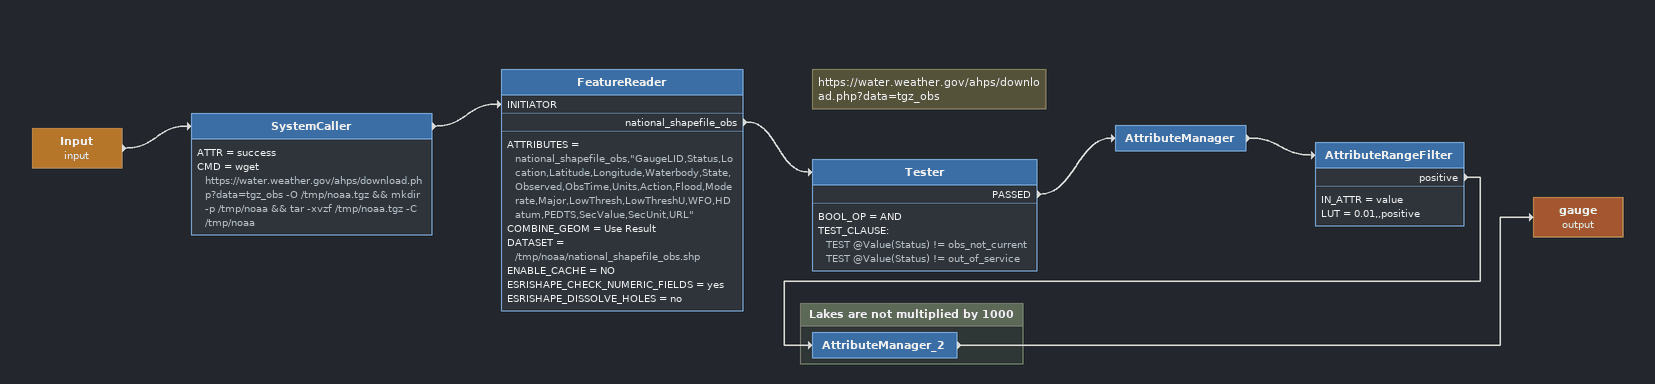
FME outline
Input (input)
    -> SystemCaller
SystemCaller
    ATTR = success
    CMD = wget https://water.weather.gov/ahps/download.php?data=tgz_obs -O /tmp/noaa.tgz && mkdir -p /tmp/noaa && tar -xvzf /tmp/noaa.tgz -C /tmp/noaa
    -> FeatureReader [INITIATOR]
FeatureReader
    ATTRIBUTES = national_shapefile_obs,"GaugeLID,Status,Location,Latitude,Longitude,Waterbody,State,Observed,ObsTime,Units,Action,Flood,Moderate,Major,LowThresh,LowThreshU,WFO,HDatum,PEDTS,SecValue,SecUnit,URL"
    COMBINE_GEOM = Use Result
    DATASET = /tmp/noaa/national_shapefile_obs.shp
    ENABLE_CACHE = NO
    ESRISHAPE_CHECK_NUMERIC_FIELDS = yes
    ESRISHAPE_DISSOLVE_HOLES = no
    national_shapefile_obs -> Tester
Note: https://water.weather.gov/ahps/download.php?data=tgz_obs
Tester
    BOOL_OP = AND
    TEST_CLAUSE:
      TEST @Value(Status) != obs_not_current
      TEST @Value(Status) != out_of_service
    PASSED -> AttributeManager
AttributeManager
    -> AttributeRangeFilter
AttributeRangeFilter
    IN_ATTR = value
    LUT = 0.01,,positive
    positive -> AttributeManager_2
gauge (output)

Bookmark: Lakes are not multiplied by 1000
AttributeManager_2
    -> gauge (output)
